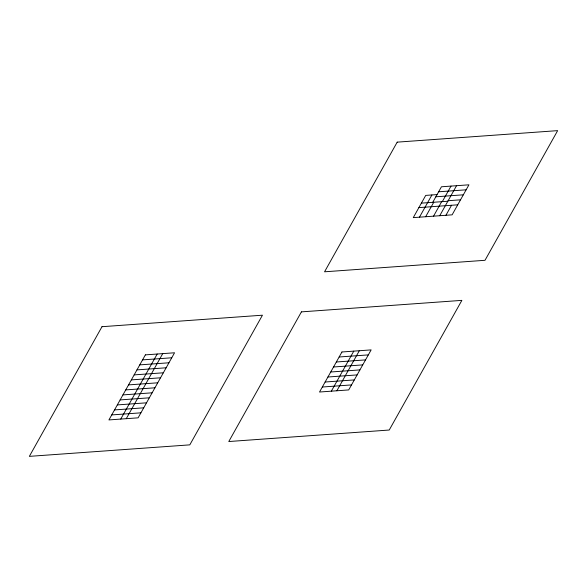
<?xml version="1.0" encoding="UTF-8"?>
<svg xmlns="http://www.w3.org/2000/svg" width="587" height="587" viewBox="0 0 587 587"><rect width="100%" height="100%" fill="white"/><g stroke="black" fill="none" stroke-linecap="round" stroke-linejoin="round"><path stroke-width="0.88" d="M120.746 419.081L157.191 354.02M126.278 418.685L162.731 353.623M419.463 217.183L431.907 194.965M432.736 202.324L441.446 186.783L468.94 184.81L452.115 214.835L413.27 217.623L425.714 195.405L437.066 194.59M425.656 216.735L433.764 202.251M331.347 391.169L353.778 351.136M433.536 216.17L441.651 201.686M442.304 201.642L451.014 186.094M336.879 390.773L359.31 350.74M439.729 215.73L456.547 185.697M445.922 215.282L451.528 205.274M438.636 191.788L466.129 189.814M435.833 196.792L463.326 194.818M448.138 200.71L460.524 199.822M421.378 203.139L447.844 201.246M418.876 207.615L457.721 204.826M142.568 359.875L171.749 357.784M139.765 364.879L168.946 362.788M136.962 369.883L166.143 367.792M339.147 356.984L368.328 354.893M134.159 374.888L163.34 372.796M336.344 361.988L365.525 359.897M131.356 379.892L160.537 377.801M333.541 366.992L362.722 364.901M128.546 384.896L157.734 382.805M330.738 371.997L359.919 369.905M125.743 389.9L154.924 387.809M327.935 377.001L357.116 374.91M122.94 394.904L152.121 392.813M325.132 382.005L354.313 379.914M120.137 399.908L149.318 397.817M322.329 387.016L351.51 384.918M117.334 404.913L146.515 402.821M114.531 409.917L143.712 407.826M111.728 414.921L140.909 412.83M101.991 326.702L29.35 456.363L189.806 444.858L262.448 315.197L101.991 326.702M145.371 354.871L108.925 419.925L138.106 417.834L174.552 352.78L145.371 354.871M301.425 311.873L228.783 441.534L389.232 430.029L461.874 300.368L301.425 311.873M397.194 142.142L324.552 271.803L485.009 260.298L557.65 130.637L397.194 142.142M341.95 351.98L319.519 392.021L348.707 389.922L371.138 349.889L341.95 351.98"/></g></svg>
